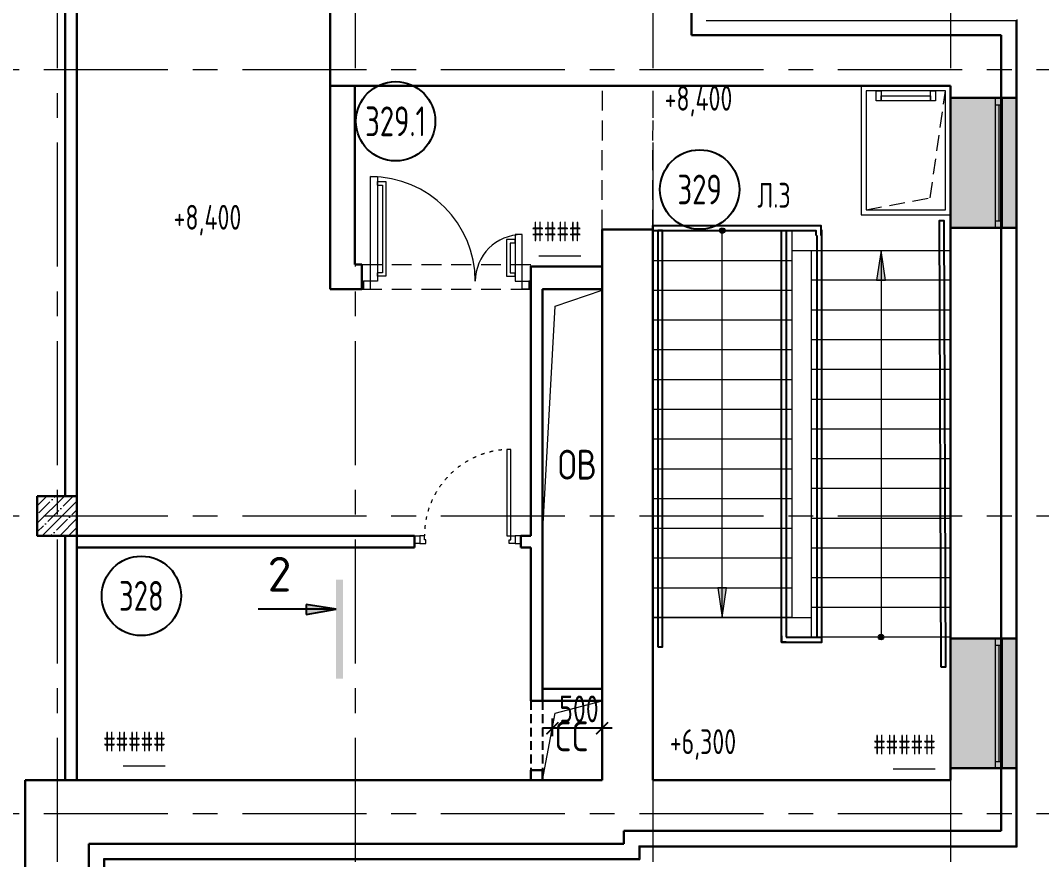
# Model space of a CAD drawing. Header units: millimetres. Extents: x -13407 to 95998, y -2611 to 109495.
# Drawn here: x 11200 to 21487, y 35930 to 44390 of the extents above; entities that cross this region are included whole.
import ezdxf
from ezdxf import colors
from ezdxf.entities.mleader import LeaderData, LeaderLine
from ezdxf.enums import TextEntityAlignment as Align
from ezdxf.math import Vec2, Vec3

# ---------------------------------------------------------------- set-up
doc = ezdxf.new("R2010")
doc.units = ezdxf.units.MM
for name, pattern in [('ACAD_ISO03W100', [30, 12, -18]), ('ADSK_Штрих_ш3 п1_5', [4.5, 3, -1.5]), ('CENTER', [2, 1.25, -0.25, 0.25, -0.25]), ('DASHED', [19.05, 12.7, -6.35]), ('HIDDEN', [6, 4, -2]), ('HIDDEN2', [4.7625, 3.175, -1.5875])]:
    doc.linetypes.add(name, pattern=pattern)
for name, color, linetype, lineweight in [('АР_Двери', 5, 'Continuous', 18), ('АР_Двери фасада', 1, 'Continuous', 15), ('АР_Колонны', 5, 'Continuous', 30), ('АР_Колонны Штрих', 250, 'Continuous', 5), ('АР_Лестницы', 250, 'Continuous', 15), ('АР_Лестницы ограждение', 94, 'Continuous', 25), ('АР_Маркер экспликации', 239, 'Continuous', 13), ('АР_Навесной фасад', 5, 'Continuous', 5), ('АР_Номер помещения', 1, 'Continuous', 25), ('АР_Окна БЛОК', 250, 'Continuous', 13), ('АР_Оси', 193, 'Continuous', 9), ('АР_Отметки', 250, 'Continuous', 15), ('АР_Перегородки газоблок', 165, 'Continuous', 30), ('АР_Помещения_площадь', 19, 'Continuous', 9), ('АР_Разрезы', 175, 'Continuous', 9), ('АР_стены', 250, 'Continuous', 30), ('АР_Сущ Несущая стена', 202, 'Continuous', 30), ('АР_тонкая линия', 250, 'Continuous', 0), ('перекр 0.3', 181, 'Continuous', 30), ('Размер шахт', 95, 'Continuous', 9)]:
    doc.layers.add(name, color=color, linetype=linetype, lineweight=lineweight)
doc.layers.add('АР_Отверстия', color=251, linetype='Continuous')
doc.layers.add('Тонкая', color=7, linetype='Continuous')
doc.styles.add('ICOCPEUR', font='isocpeur.ttf')
doc.styles.add('ISOCPEUR', font='isocpeur.ttf', dxfattribs={"width": 0.7})
doc.styles.add('METRO-STYLE', font='isocpeur.ttf', dxfattribs={"width": 0.9, "oblique": 15})
doc.styles.get("Standard").update_dxf_attribs({"font": 'arial.ttf'})
doc.dimstyles.new('R_100', dxfattribs={"dimtxt": 270, "dimasz": 120, "dimexe": 100, "dimexo": 0, "dimgap": 60, "dimtad": 1, "dimdec": 0, "dimrnd": 5, "dimzin": 0, "dimdsep": 46, "dimtxsty": 'ISOCPEUR', "dimblk": 'ARCHTICK', "dimcen": 0, "dimdle": 100, "dimclrd": 256, "dimclre": 256, "dimclrt": 256, "dimadec": 0, "dimazin": 0, "dimtfac": 2, "dimtdec": 0, "dimtofl": 0, "dimtmove": 1, "dimatfit": 3, "dimfxl": 1, "dimtvp": 3, "dimtolj": 1, "dimtzin": 0, "dimarcsym": 0})

# ---------------------------------------------------------------- blocks, each defined once
blk = doc.blocks.new('*U25')
for points in [[(0, 0), (0, -80), (55, -80), (55, 0), (0, 0)], [(55, -80), (55, 0), (115, 0), (115, -40), (100, -40), (100, -80), (55, -80)], [(1015, -80), (1015, 0), (955, 0), (955, -40), (970, -40), (970, -80), (1015, -80)], [(1070, 0), (1070, -80), (1015, -80), (1015, 0), (1070, 0)]]:
    blk.add_lwpolyline(points)
blk.add_lwpolyline([(100, -80), (100, -950), (140, -950), (140, -80)], close=True)
at = {"linetype": 'ACAD_ISO03W100', "ltscale": 3}
blk.add_arc((100, -80), 870, 270, 0, dxfattribs=at)
blk = doc.blocks.new('*U98')
at = {"true_color": 0xffffff}
h = blk.add_hatch(color=7, dxfattribs=at)
h.dxf.hatch_style = 1
h.paths.add_polyline_path([(-1310, -450), (0, -450), (0, 220), (-1310, 220)])
at = {"lineweight": 30}
for p, q in [((-1310, -450), (-1310, 220)), ((0, -450), (0, 220))]:
    blk.add_line(p, q, dxfattribs=at)
for p, q in [((0, 220), (-1310, 220)), ((-1310, 70), (0, 70)), ((-1310, 0), (0, 0)), ((-1240, 0), (-1240, 70)), ((-1240, 35), (-70, 35)), ((-70, 0), (-70, 70)), ((-1310, -450), (0, -450)), ((-1310, -450), (-1310, -450)), ((-1310, -450), (-1310, -450)), ((0, -450), (0, -450)), ((0, -450), (0, -450))]:
    blk.add_line(p, q)
blk = doc.blocks.new('*U69')
at = {"layer": 'АР_Номер помещения', "color": 7}
blk.add_circle((-17021, 2504), 400, dxfattribs=at)
at = {"layer": 'АР_Помещения_площадь', "color": 7}
blk.add_line((-14649, -3338), (-15071, -3338), dxfattribs=at)
at = {"color": 7, "style": 'ISOCPEUR', "width": 0.7, "flags": 1}
blk.add_attdef('КАТЕГОРИЯ', (-499, -2092), '', height=250, dxfattribs=at)
at = {"layer": 'АР_Номер помещения', "color": 7, "style": 'ISOCPEUR', "width": 0.7}
blk.add_attdef('НОМЕР_ПОМЕЩЕНИЯ', text='', height=300, dxfattribs=at).set_placement((-17021, 2504), align=Align.MIDDLE_CENTER)
at = {"layer": 'АР_Помещения_площадь', "color": 7, "lineweight": 30, "width": 0.7, "flags": 104}
blk.add_attdef('ИМЯ_ПОМЕЩЕНИЯ', text='', height=100, dxfattribs=at).set_placement((158, 1217), align=Align.MIDDLE_CENTER)
at = {"layer": 'АР_Помещения_площадь', "color": 7, "style": 'ISOCPEUR', "width": 0.7}
blk.add_attdef('ПЛОЩАДЬ_ПОМЕЩЕНИЯ', text='', height=200, dxfattribs=at).set_placement((-14644, -3092), align=Align.MIDDLE_RIGHT)
blk = doc.blocks.new('*U70')
at = {"layer": 'АР_Номер помещения', "color": 7}
blk.add_circle((-18552, 5232), 400, dxfattribs=at)
at = {"layer": 'АР_Помещения_площадь', "color": 7}
blk.add_line((-18313, 3516), (-18735, 3516), dxfattribs=at)
at = {"color": 7, "style": 'ISOCPEUR', "width": 0.7, "flags": 1}
blk.add_attdef('КАТЕГОРИЯ', (-499, -2092), '', height=250, dxfattribs=at)
at = {"layer": 'АР_Номер помещения', "color": 7, "style": 'ISOCPEUR', "width": 0.7}
blk.add_attdef('НОМЕР_ПОМЕЩЕНИЯ', text='', height=300, dxfattribs=at).set_placement((-18552, 5232), align=Align.MIDDLE_CENTER)
at = {"layer": 'АР_Помещения_площадь', "color": 7, "style": 'ISOCPEUR', "width": 0.7}
blk.add_attdef('ПЛОЩАДЬ_ПОМЕЩЕНИЯ', text='', height=200, dxfattribs=at).set_placement((-18308, 3763), align=Align.MIDDLE_RIGHT)
at = {"layer": 'АР_Помещения_площадь', "color": 7, "lineweight": 30, "width": 0.7, "flags": 104}
blk.add_attdef('ИМЯ_ПОМЕЩЕНИЯ', text='', height=100, dxfattribs=at).set_placement((158, 1217), align=Align.MIDDLE_CENTER)
blk = doc.blocks.new('_ArchTick')
at = {"color": 0, "linetype": 'ByBlock', "const_width": 0.15}
blk.add_lwpolyline([(-0.5, -0.5), (0.5, 0.5)], dxfattribs=at)
blk = doc.blocks.new('*D347')
at = {"layer": 'Размер шахт', "lineweight": -2, "ltscale": 100, "transparency": 16777216}
for p, q in [((16560, 37174), (16560, 37354)), ((17060, 37174), (17060, 37354)), ((17160, 37254), (16460, 37254))]:
    blk.add_line(p, q, dxfattribs=at)
at = {"layer": 'Размер шахт', "lineweight": -2, "ltscale": 100, "transparency": 16777216, "xscale": 120, "yscale": 120, "zscale": 120, "rotation": 180}
blk.add_blockref('_ArchTick', (16560, 37254), dxfattribs=at)
at = {"layer": 'Размер шахт', "lineweight": -2, "ltscale": 100, "transparency": 16777216, "xscale": 120, "yscale": 120, "zscale": 120}
blk.add_blockref('_ArchTick', (17060, 37254), dxfattribs=at)
at = {"layer": 'Размер шахт', "ltscale": 100, "transparency": 16777216, "insert": (16827, 37449), "char_height": 270, "attachment_point": 5, "style": 'ISOCPEUR'}
blk.add_mtext('\\A1;500', dxfattribs=at)
blk = doc.blocks.new('_DotSmall')
at = {"color": 0, "linetype": 'ByBlock', "const_width": 0.5}
blk.add_lwpolyline([(-0.0625, 0, 1), (0.0625, 0, 1)], format="xyb", close=True, dxfattribs=at)
blk = doc.blocks.new('A$C60573c2e')
at = {"layer": 'АР_Разрезы', "ltscale": 100}
h = blk.add_hatch(color=5, dxfattribs=at)
h.dxf.hatch_style = 1
h.paths.add_polyline_path([(20810, -37642), (20880, -37642), (20880, -36642), (20810, -36642)])
h.paths.add_polyline_path([(20509, -36993), (20810, -36942), (20509, -36942)])
h.paths.add_polyline_path([(20509, -36942), (20810, -36942), (20509, -36892)])
at = {"layer": 'АР_Разрезы', "color": 5, "lineweight": 25, "ltscale": 100}
for p, q in [((20810, -36942), (20509, -36892)), ((20509, -36892), (20509, -36993)), ((20509, -36993), (20810, -36942))]:
    blk.add_line(p, q, dxfattribs=at)
at = {"layer": 'АР_Разрезы', "color": 5, "lineweight": 25, "ltscale": 100, "elevation": 0}
blk.add_lwpolyline([(20810, -36942), (20026, -36942)], dxfattribs=at)
at = {"layer": 'АР_Разрезы', "color": 5, "lineweight": 25, "ltscale": 100, "insert": (20360, -36413), "char_height": 350, "width": 583.33, "attachment_point": 3, "style": 'METRO-STYLE'}
blk.add_mtext('{\\Q0;\\W1;2}', dxfattribs=at)
blk = doc.blocks.new('*U266')
h = blk.add_hatch(color=256)
h.dxf.hatch_style = 1
edge = h.paths.add_edge_path()
edge.add_arc((0, 0), 27.6, 359.64, 719.64)
h = blk.add_hatch(color=256)
h.dxf.hatch_style = 1
h.paths.add_polyline_path([(3597, -44), (3597, 44), (3897, 0)])
blk.add_line((3897, 0), (0, 0))
blk.add_lwpolyline([(3597, 44), (3597, -44), (3897, 0), (3597, 44)])
blk.add_circle((0, 0), 27.6)
blk = doc.blocks.new('*U14')
h = blk.add_hatch(color=256)
h.dxf.hatch_style = 1
edge = h.paths.add_edge_path()
edge.add_arc((0, 0), 27.6, 359.64, 719.64)
h = blk.add_hatch(color=256)
h.dxf.hatch_style = 1
h.paths.add_polyline_path([(3600, -44), (3600, 44), (3900, 0)])
blk.add_line((3900, 0), (0, 0))
blk.add_lwpolyline([(3600, 44), (3600, -44), (3900, 0), (3600, 44)])
blk.add_circle((0, 0), 27.6)
blk = doc.blocks.new('1700-2')
for points in [[(80, 1600), (0, 1600), (0, 1583), (80, 1583), (80, 1600)], [(0, 1583), (80, 1583), (80, 1513), (50, 1513), (50, 1513), (0, 1513), (0, 1583)], [(-386, 1443), (-421, 1443), (-421, 1358), (-50, 1358), (-50, 1443), (-85, 1443)], [(-386, 1443), (-386, 1393), (-85, 1393), (-85, 1443)], [(-970, 57), (-1005, 57), (-1005, 142), (-50, 142), (-50, 57), (-85, 57)], [(-970, 57), (-970, 107), (-85, 107), (-85, 57)], [(0, -83), (80, -83), (80, -13), (50, -13), (50, -13), (0, -13), (0, -83)], [(80, -100), (0, -100), (0, -83), (80, -83), (80, -100)]]:
    blk.add_lwpolyline(points)
for points in [[(-471, 1443), (0, 1443), (0, 1513), (-471, 1513)], [(0, -13), (-1055, -13), (-1055, 57), (0, 57)]]:
    blk.add_lwpolyline(points, close=True)
for centre, radius, start, end in [((0, 1513), 471, 180, 270), ((0, -13), 1055, 90, 180)]:
    blk.add_arc(centre, radius, start, end)
blk = doc.blocks.new('*U275')
at = {"layer": 'АР_Номер помещения', "color": 7}
blk.add_circle((-22234, 3312), 400, dxfattribs=at)
at = {"layer": 'АР_Помещения_площадь', "color": 7}
blk.add_line((-20367, 1954), (-20790, 1954), dxfattribs=at)
at = {"color": 7, "style": 'ISOCPEUR', "width": 0.7, "flags": 1}
blk.add_attdef('КАТЕГОРИЯ', (-499, -2092), '', height=250, dxfattribs=at)
at = {"layer": 'АР_Номер помещения', "color": 7, "style": 'ISOCPEUR', "width": 0.7}
blk.add_attdef('НОМЕР_ПОМЕЩЕНИЯ', text='', height=300, dxfattribs=at).set_placement((-22234, 3312), align=Align.MIDDLE_CENTER)
at = {"layer": 'АР_Помещения_площадь', "color": 7, "style": 'ISOCPEUR', "width": 0.7}
blk.add_attdef('ПЛОЩАДЬ_ПОМЕЩЕНИЯ', text='', height=200, dxfattribs=at).set_placement((-20362, 2201), align=Align.MIDDLE_RIGHT)
at = {"layer": 'АР_Помещения_площадь', "color": 7, "lineweight": 30, "width": 0.7, "flags": 104}
blk.add_attdef('ИМЯ_ПОМЕЩЕНИЯ', text='', height=100, dxfattribs=at).set_placement((158, 1217), align=Align.MIDDLE_CENTER)

msp = doc.modelspace()

# ---------------------------------------------------------------- hatches: boundary and pattern name
at = {"layer": 'АР_Колонны Штрих', "ltscale": 100}
h = msp.add_hatch(dxfattribs=at)
h.set_pattern_fill('ANSI35', color=256, scale=500)
h.set_pattern_definition([(45, (-945682.16, 79466.47), (-88.388348, 88.388348), []), (45, (-945593.77, 79466.47), (-88.388348, 88.388348), [156.25, -31.25, 0, -31.25])])
h.paths.add_polyline_path([(11769.9, 39595), (11369.9, 39595), (11369.9, 39195), (11769.9, 39195)])

# ---------------------------------------------------------------- linework, layer by layer
at = {"linetype": 'ADSK_Штрих_ш3 п1_5', "ltscale": 30}
for p, q in [((16340.5, 37529.9), (16340.5, 36830)), ((16460.5, 37529.9), (16460.5, 36830))]:
    msp.add_line(p, q, dxfattribs=at)
at = {"layer": 'АР_Двери', "ltscale": 75}
for points in [[(20569.9, 42430), (20569.9, 43730), (19669.9, 43730), (19669.9, 42430)], [(20519.9, 42480), (20519.9, 43680), (19719.9, 43680), (19719.9, 42480)], [(20519.9, 42480), (20519.9, 43680), (19719.9, 43680), (19719.9, 42480)]]:
    msp.add_lwpolyline(points, close=True, dxfattribs=at)
at = {"layer": 'АР_Двери фасада', "linetype": 'HIDDEN2', "lineweight": 15, "ltscale": 50}
msp.add_lwpolyline([(19719.9, 42480), (20366.4, 42603), (20519.9, 43680)], dxfattribs=at)
at = {"layer": 'АР_Колонны', "ltscale": 100}
msp.add_lwpolyline([(11369.9, 39595), (11769.9, 39595), (11769.9, 39195), (11369.9, 39195)], close=True, dxfattribs=at)
at = {"layer": 'АР_Лестницы', "color": 18, "ltscale": 100, "true_color": 0x000000}
for p, q in [((17569.9, 42271), (18970.6, 42271)), ((17569.9, 41971), (18970.6, 41971)), ((18970.6, 42070), (19169.3, 42070)), ((19169.3, 41773.2), (20570.2, 41773.2)), ((17569.9, 41671), (18970.6, 41671)), ((19169.3, 41473.2), (20570.1, 41473.2)), ((17569.9, 41371), (18970.6, 41371)), ((19169.3, 41173.2), (20570.2, 41173.2)), ((17569.9, 41071), (18970.6, 41071)), ((19169.3, 40873.2), (20570.1, 40873.2)), ((17569.9, 40771), (18970.6, 40771)), ((19169.3, 40573.2), (20570.2, 40573.2)), ((17569.9, 40471), (18970.6, 40471)), ((19169.3, 40273.2), (20570.1, 40273.2)), ((17569.9, 40171), (18970.6, 40171)), ((19169.3, 39973.2), (20570.1, 39973.2)), ((17569.9, 39871), (18970.6, 39871)), ((19169.4, 39673.2), (20570.1, 39673.2)), ((17569.9, 39571), (18970.6, 39571)), ((19169.4, 39373.2), (20570.1, 39373.2)), ((17569.9, 39271), (18970.6, 39271)), ((19169.4, 39073.2), (20570.1, 39073.2)), ((17569.9, 38971), (18970.6, 38971)), ((19169.4, 38773.2), (20570.1, 38773.2)), ((17569.9, 38671), (18970.6, 38671)), ((19169.4, 38473.2), (20570.1, 38473.2)), ((17569.9, 38371), (18970.6, 38371)), ((17569.9, 38371), (18970.6, 38371)), ((18970.6, 38371), (19169.3, 38371))]:
    msp.add_line(p, q, dxfattribs=at)
at = {"layer": 'АР_Лестницы', "ltscale": 75}
for points in [[(19870.6, 43579.8), (19819.8, 43579.8), (19819.8, 43680), (19870.6, 43680)], [(19870.6, 43579.8), (19819.8, 43579.8), (19819.8, 43680), (19870.6, 43680)], [(20369.1, 43579.8), (19870.6, 43579.8), (19870.6, 43630.6), (20369.1, 43630.6)], [(20369.1, 43579.8), (19870.6, 43579.8), (19870.6, 43630.6), (20369.1, 43630.6)], [(20419.9, 43579.8), (20369.1, 43579.8), (20369.1, 43680), (20419.9, 43680)], [(20419.9, 43579.8), (20369.1, 43579.8), (20369.1, 43680), (20419.9, 43680)]]:
    msp.add_lwpolyline(points, close=True, dxfattribs=at)
at = {"layer": 'АР_Лестницы', "color": 18, "ltscale": 100, "true_color": 0x000000}
for points in [[(17569.9, 38371), (17569.9, 42271), (18970.6, 42271), (18970.6, 38371)], [(19169.3, 38173.2), (19169.3, 42070), (20569.9, 42070), (20569.9, 38173.2)]]:
    msp.add_lwpolyline(points, close=True, dxfattribs=at)
at = {"layer": 'АР_Лестницы ограждение', "ltscale": 100}
for points in [[(17569.9, 42270.8), (17569.9, 42321), (19261.8, 42321), (19261.8, 42220.7)], [(17569.9, 42321), (17569.9, 42271), (19211.8, 42271), (19211.8, 42220.7)], [(19223.4, 38173.2), (19273.4, 38173.2), (19273.4, 42278.8)], [(18915.9, 38123.2), (18865.9, 38123.2), (18865.9, 42271)], [(18915.9, 42271), (18915.9, 38173.2)], [(19223.4, 42220.7), (19223.4, 38173.2)], [(18865.9, 38186.6), (18865.9, 38123.2), (19273.3, 38123.2), (19273.3, 38177.6)], [(18915.9, 38173.2), (18915.9, 38173.2), (19223.4, 38173.2), (19223.4, 38177.6)]]:
    msp.add_lwpolyline(points, dxfattribs=at)
for points in [[(20473.1, 37874.4), (20523.1, 37874.4), (20505.2, 42369.9), (20455.2, 42369.9)], [(17621.3, 38076.1), (17668.1, 38076.1), (17667.9, 42271), (17621.2, 42271)]]:
    msp.add_lwpolyline(points, close=True, dxfattribs=at)
at = {"layer": 'АР_Навесной фасад', "ltscale": 100}
for p, q in [((18109.8, 44390), (21230, 44390)), ((21230, 36070), (21230, 44390)), ((21240, 36060), (21240, 44400)), ((17429.8, 36070), (21230, 36070)), ((17439.8, 36060), (21240, 36060)), ((12039.8, 35940), (17429.8, 35940)), ((12039.8, 27630), (12039.8, 35940)), ((12049.8, 35930), (17439.8, 35930)), ((12049.8, 27640), (12049.8, 35930))]:
    msp.add_line(p, q, dxfattribs=at)
at = {"layer": 'АР_Навесной фасад', "color": 18, "ltscale": 100, "true_color": 0x000000}
for points in [[(17429.8, 36070), (17429.8, 35940)], [(17439.8, 36060), (17439.8, 35930)]]:
    msp.add_lwpolyline(points, dxfattribs=at)
at = {"layer": 'АР_Оси', "linetype": 'CENTER', "ltscale": 1000}
for p, q in [((11569.9, 79157.5), (11569.9, 23425.1)), ((14569.9, 79157.5), (14572.6, 23425.1)), ((17569.9, 79157.5), (17569.9, 23425.1)), ((20569.9, 79157.5), (20569.9, 23425.1)), ((-12563.8, 43895), (70614.6, 43895)), ((-12563.8, 39395), (70614.6, 39395)), ((-12563.8, 36395), (70614.6, 36395))]:
    msp.add_line(p, q, dxfattribs=at)
at = {"layer": 'АР_Перегородки газоблок', "ltscale": 100}
for p, q in [((14319.8, 43730), (14319.8, 41680)), ((17569.9, 42281), (17060.9, 42281)), ((14319.8, 41680), (14640.5, 41680)), ((16460.5, 41680), (17060, 41680)), ((16340.5, 37529.9), (16340.5, 39075.1)), ((16340.5, 36830), (16460.5, 36830)), ((16340.5, 36730), (16340.5, 36830))]:
    msp.add_line(p, q, dxfattribs=at)
for points in [[(11649.9, 45195), (11649.9, 39595)], [(11769.9, 45195), (11769.9, 39595)], [(14569.8, 43730), (14569.8, 41930)], [(14569.8, 41930), (14640.5, 41930)], [(14640.5, 41930), (14640.5, 41680)], [(16340.5, 39195.1), (16340.5, 41910), (17060, 41910)], [(17060, 41680), (16460.5, 41680), (16460.4, 37529.9)], [(11649.9, 39195), (11649.9, 36734)], [(11769.9, 39195), (15170.3, 39195.1)], [(11769.9, 39195), (11769.9, 36730)], [(15170.3, 39195.1), (15170.3, 39075.1)], [(16240.3, 39075.1), (16240.3, 39195.1)], [(16240.3, 39195.1), (16340.5, 39195.1)], [(15170.3, 39075.1), (11769.9, 39075)], [(16340.5, 39075.1), (16240.3, 39075.1)], [(17059.9, 38255.1), (17059.9, 38375.1)], [(11649.9, 37650.7), (11649.9, 36730)], [(17059.9, 37650), (16460.5, 37650)], [(16340.5, 37530.1), (17060, 37530)], [(16460.5, 36830), (16460.5, 36730)]]:
    msp.add_lwpolyline(points, dxfattribs=at)
at = {"layer": 'АР_стены', "linetype": 'DASHED', "lineweight": 15, "ltscale": 200}
msp.add_lwpolyline([(20519.9, 42480), (20519.9, 43680), (19719.9, 43680), (19719.9, 42480)], close=True, dxfattribs=at)
at = {"layer": 'АР_Сущ Несущая стена', "ltscale": 100}
for p, q in [((17959.8, 44240), (17959.8, 47170)), ((14319.8, 43730), (14319.8, 44889.4)), ((17959.8, 44240), (21080, 44240)), ((21080, 36220), (21080, 44240)), ((16830, 43730), (14319.8, 43730)), ((16830, 43730), (17060, 43730)), ((17569.9, 43730), (20570, 43730)), ((20570, 36730), (20570, 43730)), ((17060, 36730), (17060, 42281)), ((17570, 36730), (17570, 42281)), ((11249.8, 36730), (17060, 36730)), ((11249.8, 27480), (11249.8, 36730)), ((17570, 36730), (20570, 36730)), ((17279.8, 36220), (21080, 36220)), ((11889.8, 36090), (17279.8, 36090)), ((11889.8, 27480), (11889.8, 36090))]:
    msp.add_line(p, q, dxfattribs=at)
for points in [[(17060, 43730), (17060, 43730), (17569.9, 43730), (17569.9, 43730)], [(17279.8, 36220), (17279.8, 36090)]]:
    msp.add_lwpolyline(points, dxfattribs=at)
at = {"layer": 'АР_тонкая линия', "color": 18, "ltscale": 100, "true_color": 0x000000}
for points in [[(19669.9, 43730), (20569.9, 43730), (20569.9, 42430)], [(16460.5, 39195.1), (16586, 41509.7), (17060, 41670.4)], [(16460.5, 36730), (16586, 37406.1), (17060, 37529.9)], [(16460.5, 36730), (16586, 37406.1), (17060, 37529.9)]]:
    msp.add_lwpolyline(points, dxfattribs=at)
at = {"layer": 'перекр 0.3', "color": 7, "linetype": 'HIDDEN', "lineweight": 5, "ltscale": 50}
for p, q in [((17059.9, 42281), (17064.3, 43730)), ((17570, 42281), (17574.3, 43730)), ((14640.5, 41930), (16340.5, 41930)), ((14640.5, 41680), (16340.9, 41680))]:
    msp.add_line(p, q, dxfattribs=at)

# ---------------------------------------------------------------- block references
at = {"layer": 'АР_Двери', "lineweight": 30, "ltscale": 100, "rotation": 270}
msp.add_blockref('1700-2', (14740.5, 41760), dxfattribs=at)
at = {"layer": 'АР_Двери', "rotation": 180}
msp.add_blockref('*U25', (16240.3, 39115.1), dxfattribs=at)
at = {"layer": 'АР_Лестницы', "ltscale": 100}
for name, p, rotation in [('*U14', (18270.3, 42271), 270), ('*U266', (19869.6, 38173.2), 89.99999999999999)]:
    msp.add_blockref(name, p, dxfattribs=dict(at, rotation=rotation))
at = {"layer": 'АР_Маркер экспликации', "color": 7}
ref = msp.add_blockref('*U275', (37213.9, 40060.9), dxfattribs=at)
ref.add_attrib('НОМЕР_ПОМЕЩЕНИЯ', '329.1', dxfattribs={"layer": 'АР_Номер помещения', "color": 7, "height": 300, "style": 'ISOCPEUR', "width": 0.7}).set_placement((14979.6, 43372.7), align=Align.MIDDLE_CENTER)
ref.add_attrib('ПЛОЩАДЬ_ПОМЕЩЕНИЯ', '####', dxfattribs={"layer": 'АР_Помещения_площадь', "color": 7, "height": 200, "style": 'ISOCPEUR', "width": 0.7}).set_placement((16851.6, 42261.7), align=Align.MIDDLE_RIGHT)
ref = msp.add_blockref('*U69', (35063.5, 40181), dxfattribs=at)
ref.add_attrib('НОМЕР_ПОМЕЩЕНИЯ', '329', dxfattribs={"layer": 'АР_Номер помещения', "color": 7, "height": 300, "style": 'ISOCPEUR', "width": 0.7}).set_placement((18042.7, 42685.4), align=Align.MIDDLE_CENTER)
ref.add_attrib('ПЛОЩАДЬ_ПОМЕЩЕНИЯ', '#####', dxfattribs={"layer": 'АР_Помещения_площадь', "color": 7, "height": 200, "style": 'ISOCPEUR', "width": 0.7}).set_placement((20419.7, 37089.1), align=Align.MIDDLE_RIGHT)
ref = msp.add_blockref('*U70', (30970.9, 33356.7), dxfattribs=at)
ref.add_attrib('НОМЕР_ПОМЕЩЕНИЯ', '328', dxfattribs={"layer": 'АР_Номер помещения', "color": 7, "height": 300, "style": 'ISOCPEUR', "width": 0.7}).set_placement((12418.6, 38588.5), align=Align.MIDDLE_CENTER)
ref.add_attrib('ПЛОЩАДЬ_ПОМЕЩЕНИЯ', '#####', dxfattribs={"layer": 'АР_Помещения_площадь', "color": 7, "height": 200, "style": 'ISOCPEUR', "width": 0.7}).set_placement((12663.2, 37119.2), align=Align.MIDDLE_RIGHT)
at = {"layer": 'АР_Окна БЛОК', "rotation": 270}
for p in [(21020, 42300), (21020.1, 36850)]:
    msp.add_blockref('*U98', p, dxfattribs=at)
at = {"layer": 'Тонкая', "color": 31, "ltscale": 100, "true_color": 0xfecc66}
msp.add_blockref('A$C60573c2e', (-6430.1, 75395), dxfattribs=at)

# ---------------------------------------------------------------- texts
at = {"layer": 'АР_Отверстия', "ltscale": 100, "char_height": 300, "attachment_point": 5, "line_spacing_factor": 0.7, "style": 'ICOCPEUR'}
for s, insert in [('\\A1;{\\W0.8;ОВ}', (16808.9, 39911.1)), ('\\A1;{\\W0.8;CC}', (16751.2, 37172.1))]:
    msp.add_mtext(s, dxfattribs=dict(at, insert=insert))

# ---------------------------------------------------------------- dimensions: what is measured, and where the dimension line sits
at = {"layer": 'Размер шахт', "ltscale": 100}
dim = msp.add_linear_dim(base=(16560.4873, 37253.8106), p1=(17059.9733, 37173.5662), p2=(16560.4873, 37173.5665), dimstyle='R_100', override={"dimpost": '\\X', "dimfxl": 300, "dimarcsym": 1}, dxfattribs=at)
dim.commit()
dim.dimension.update_dxf_attribs({"geometry": '*D347', "text_midpoint": (16827.3111, 37253.8106), "dimtype": 160})

# ---------------------------------------------------------------- leaders
at = {"layer": 'АР_Отметки'}
ml = msp.add_multileader_mtext('Standard', dxfattribs=at)
ml.set_content('Л.4', color=256, style='ISOCPEUR')
ml.set_leader_properties(color=256, linetype='Continuous', lineweight=-1)
ml.set_arrow_properties(name='DOTSMALL')
ml.build(insert=Vec2(0, 0))
ml.multileader.update_dxf_attribs({"has_text_frame": 1, "text_left_attachment_type": 4, "text_right_attachment_type": 4, "dogleg_length": 100, "arrow_head_size": 180})
ctx = ml.context
ctx.base_point, ctx.char_height, ctx.arrow_head_size, ctx.landing_gap_size, ctx.plane_origin = Vec3(24103, 74930.4), 250, 180, 50, Vec3(52223.5, 62772.8)
ctx.left_attachment, ctx.right_attachment = 4, 4
notes = []
notes.append((ctx, [(0, (0, 0, 0), (0, 0), (1, 0), 1, [])]))
ctx.mtext.insert, ctx.mtext.width, ctx.mtext.line_spacing_style, ctx.mtext.flow_direction = Vec3(24153, 75263.8), 852.697, 2, 5
ml = msp.add_multileader_mtext('Standard', dxfattribs=at)
ml.set_content('+7,050', color=256, style='ISOCPEUR')
ml.set_leader_properties(color=256, linetype='Continuous', lineweight=-1)
ml.set_arrow_properties(name='DOTSMALL')
ml.build(insert=Vec2(0, 0))
ml.multileader.update_dxf_attribs({"has_text_frame": 1, "text_left_attachment_type": 4, "text_right_attachment_type": 4, "dogleg_length": 100, "arrow_head_size": 180})
ctx = ml.context
ctx.base_point, ctx.char_height, ctx.arrow_head_size, ctx.landing_gap_size, ctx.plane_origin = Vec3(29759, 73529.3), 250, 180, 50, Vec3(29677.6, 72261.8)
ctx.left_attachment, ctx.right_attachment = 4, 4
notes.append((ctx, [(0, (0, 0, 0), (0, 0), (1, 0), 1, [])]))
ctx.mtext.insert, ctx.mtext.width, ctx.mtext.line_spacing_style, ctx.mtext.flow_direction = Vec3(29809, 73862.7), 852.697, 2, 5
ml = msp.add_multileader_mtext('Standard', dxfattribs=at)
ml.set_content('+8,400', color=256, style='ISOCPEUR')
ml.set_leader_properties(color=256, linetype='Continuous', lineweight=-1)
ml.set_arrow_properties(name='DOTSMALL')
ml.build(insert=Vec2(0, 0))
ml.multileader.update_dxf_attribs({"has_text_frame": 1, "text_left_attachment_type": 4, "text_right_attachment_type": 4, "dogleg_length": 100, "arrow_head_size": 180})
ctx = ml.context
ctx.base_point, ctx.char_height, ctx.arrow_head_size, ctx.landing_gap_size, ctx.plane_origin = Vec3(23997.7, 72968.3), 250, 180, 50, Vec3(24541, 73771.3)
ctx.left_attachment, ctx.right_attachment = 4, 4
notes.append((ctx, [(0, (0, 0, 0), (0, 0), (1, 0), 1, [])]))
ctx.mtext.insert, ctx.mtext.width, ctx.mtext.line_spacing_style, ctx.mtext.flow_direction = Vec3(24047.7, 73301.6), 852.697, 2, 5
ml = msp.add_multileader_mtext('Standard', dxfattribs=at)
ml.set_content('+6,300', color=256, style='ISOCPEUR')
ml.set_leader_properties(color=256, linetype='Continuous', lineweight=-1)
ml.set_arrow_properties(name='DOTSMALL')
ml.build(insert=Vec2(0, 0))
ml.multileader.update_dxf_attribs({"has_text_frame": 1, "text_left_attachment_type": 4, "text_right_attachment_type": 4, "dogleg_length": 100, "arrow_head_size": 180})
ctx = ml.context
ctx.base_point, ctx.char_height, ctx.arrow_head_size, ctx.landing_gap_size, ctx.plane_origin = Vec3(55928.2, 71412.1), 250, 180, 50, Vec3(64272, 69171.2)
ctx.left_attachment, ctx.right_attachment = 4, 4
notes.append((ctx, [(0, (0, 0, 0), (0, 0), (1, 0), 1, [])]))
ctx.mtext.insert, ctx.mtext.width, ctx.mtext.line_spacing_style, ctx.mtext.flow_direction = Vec3(55978.2, 71745.5), 852.697, 2, 5
ml = msp.add_multileader_mtext('Standard', dxfattribs=at)
ml.set_content('Л.5', color=256, style='ISOCPEUR')
ml.set_leader_properties(color=256, linetype='Continuous', lineweight=-1)
ml.set_arrow_properties(name='DOTSMALL')
ml.build(insert=Vec2(0, 0))
ml.multileader.update_dxf_attribs({"has_text_frame": 1, "text_left_attachment_type": 4, "text_right_attachment_type": 4, "dogleg_length": 100, "arrow_head_size": 180})
ctx = ml.context
ctx.base_point, ctx.char_height, ctx.arrow_head_size, ctx.landing_gap_size, ctx.plane_origin = Vec3(54025.8, 70799.7), 250, 180, 50, Vec3(79808.7, 57079.1)
ctx.left_attachment, ctx.right_attachment = 4, 4
notes.append((ctx, [(0, (0, 0, 0), (0, 0), (1, 0), 1, [])]))
ctx.mtext.insert, ctx.mtext.width, ctx.mtext.line_spacing_style, ctx.mtext.flow_direction = Vec3(54075.8, 71133), 852.697, 2, 5
ml = msp.add_multileader_mtext('Standard', dxfattribs=at)
ml.set_content('+8,400', color=256, style='ISOCPEUR')
ml.set_leader_properties(color=256, linetype='Continuous', lineweight=-1)
ml.set_arrow_properties(name='DOTSMALL')
ml.build(insert=Vec2(0, 0))
ml.multileader.update_dxf_attribs({"has_text_frame": 1, "text_left_attachment_type": 4, "text_right_attachment_type": 4, "dogleg_length": 100, "arrow_head_size": 180})
ctx = ml.context
ctx.base_point, ctx.char_height, ctx.arrow_head_size, ctx.landing_gap_size, ctx.plane_origin = Vec3(54891.2, 65329.2), 250, 180, 50, Vec3(59135.3, 70680.7)
ctx.left_attachment, ctx.right_attachment = 4, 4
notes.append((ctx, [(0, (0, 0, 0), (0, 0), (1, 0), 1, [])]))
ctx.mtext.insert, ctx.mtext.width, ctx.mtext.line_spacing_style, ctx.mtext.flow_direction = Vec3(54941.2, 65662.5), 852.697, 2, 5
ml = msp.add_multileader_mtext('Standard', dxfattribs=at)
ml.set_content('+8,400', color=256, style='ISOCPEUR')
ml.set_leader_properties(color=256, linetype='Continuous', lineweight=-1)
ml.set_arrow_properties(name='DOTSMALL')
ml.build(insert=Vec2(0, 0))
ml.multileader.update_dxf_attribs({"has_text_frame": 1, "text_left_attachment_type": 4, "text_right_attachment_type": 4, "dogleg_length": 100, "arrow_head_size": 180})
ctx = ml.context
ctx.base_point, ctx.char_height, ctx.arrow_head_size, ctx.landing_gap_size, ctx.plane_origin = Vec3(27558.1, 63748.9), 250, 180, 50, Vec3(27785.4, 63541.8)
ctx.left_attachment, ctx.right_attachment = 4, 4
notes.append((ctx, [(0, (0, 0, 0), (0, 0), (1, 0), 1, [])]))
ctx.mtext.insert, ctx.mtext.width, ctx.mtext.line_spacing_style, ctx.mtext.flow_direction = Vec3(27608.1, 64082.3), 852.697, 2, 5
ml = msp.add_multileader_mtext('Standard', dxfattribs=at)
ml.set_content('+8,400', color=256, style='ISOCPEUR')
ml.set_leader_properties(color=256, linetype='Continuous', lineweight=-1)
ml.set_arrow_properties(name='DOTSMALL')
ml.build(insert=Vec2(0, 0))
ml.multileader.update_dxf_attribs({"has_text_frame": 1, "text_left_attachment_type": 4, "text_right_attachment_type": 4, "dogleg_length": 100, "arrow_head_size": 180})
ctx = ml.context
ctx.base_point, ctx.char_height, ctx.arrow_head_size, ctx.landing_gap_size, ctx.plane_origin = Vec3(17639.7, 43396.7), 250, 180, 50, Vec3(27006.3, 42577.9)
ctx.left_attachment, ctx.right_attachment = 4, 4
notes.append((ctx, [(0, (0, 0, 0), (0, 0), (1, 0), 1, [])]))
ctx.mtext.insert, ctx.mtext.width, ctx.mtext.line_spacing_style, ctx.mtext.flow_direction = Vec3(17689.7, 43730), 852.697, 2, 5
ml = msp.add_multileader_mtext('Standard', dxfattribs=at)
ml.set_content('Л.3', color=256, style='ISOCPEUR')
ml.set_leader_properties(color=256, linetype='Continuous', lineweight=-1)
ml.set_arrow_properties(name='DOTSMALL')
ml.build(insert=Vec2(0, 0))
ml.multileader.update_dxf_attribs({"has_text_frame": 1, "text_left_attachment_type": 4, "text_right_attachment_type": 4, "dogleg_length": 100, "arrow_head_size": 180})
ctx = ml.context
ctx.base_point, ctx.char_height, ctx.arrow_head_size, ctx.landing_gap_size, ctx.plane_origin = Vec3(18574.6, 42418.8), 250, 180, 50, Vec3(44672.1, 29405.6)
ctx.left_attachment, ctx.right_attachment = 4, 4
notes.append((ctx, [(0, (0, 0, 0), (0, 0), (1, 0), 1, [])]))
ctx.mtext.insert, ctx.mtext.width, ctx.mtext.line_spacing_style, ctx.mtext.flow_direction = Vec3(18624.6, 42752.2), 852.697, 2, 5
ml = msp.add_multileader_mtext('Standard', dxfattribs=at)
ml.set_content('+8,400', color=256, style='ISOCPEUR')
ml.set_leader_properties(color=256, linetype='Continuous', lineweight=-1)
ml.set_arrow_properties(name='DOTSMALL')
ml.build(insert=Vec2(0, 0))
ml.multileader.update_dxf_attribs({"has_text_frame": 1, "text_left_attachment_type": 4, "text_right_attachment_type": 4, "dogleg_length": 100, "arrow_head_size": 180})
ctx = ml.context
ctx.base_point, ctx.char_height, ctx.arrow_head_size, ctx.landing_gap_size, ctx.plane_origin = Vec3(12693.2, 42196.8), 250, 180, 50, Vec3(12920.5, 41989.7)
ctx.left_attachment, ctx.right_attachment = 4, 4
notes.append((ctx, [(0, (0, 0, 0), (0, 0), (1, 0), 1, [])]))
ctx.mtext.insert, ctx.mtext.width, ctx.mtext.line_spacing_style, ctx.mtext.flow_direction = Vec3(12743.2, 42530.2), 852.697, 2, 5
ml = msp.add_multileader_mtext('Standard', dxfattribs=at)
ml.set_content('+6,300', color=256, style='ISOCPEUR')
ml.set_leader_properties(color=256, linetype='Continuous', lineweight=-1)
ml.set_arrow_properties(name='DOTSMALL')
ml.build(insert=Vec2(0, 0))
ml.multileader.update_dxf_attribs({"has_text_frame": 1, "text_left_attachment_type": 4, "text_right_attachment_type": 4, "dogleg_length": 100, "arrow_head_size": 180})
ctx = ml.context
ctx.base_point, ctx.char_height, ctx.arrow_head_size, ctx.landing_gap_size, ctx.plane_origin = Vec3(17691.6, 36910.6), 250, 180, 50, Vec3(32143, 41068.4)
ctx.left_attachment, ctx.right_attachment = 4, 4
notes.append((ctx, [(0, (0, 0, 0), (0, 0), (1, 0), 1, [])]))
ctx.mtext.insert, ctx.mtext.width, ctx.mtext.line_spacing_style, ctx.mtext.flow_direction = Vec3(17741.6, 37243.9), 852.697, 2, 5
for ctx, leaders in notes:
    for number, flags, end, landing, length, lines in leaders:
        leader = LeaderData()
        leader.index, (leader.has_last_leader_line, leader.has_dogleg_vector, leader.attachment_direction) = number, flags
        leader.last_leader_point, leader.dogleg_vector, leader.dogleg_length = Vec3(end), Vec3(landing), length
        for number, points, colour, breaks in lines:
            line = LeaderLine()
            line.index, line.vertices, line.color, line.breaks = number, Vec3.list(points), colors.encode_raw_color(colour), breaks
            leader.lines.append(line)
        ctx.leaders.append(leader)

doc.saveas('drawing.dxf')
